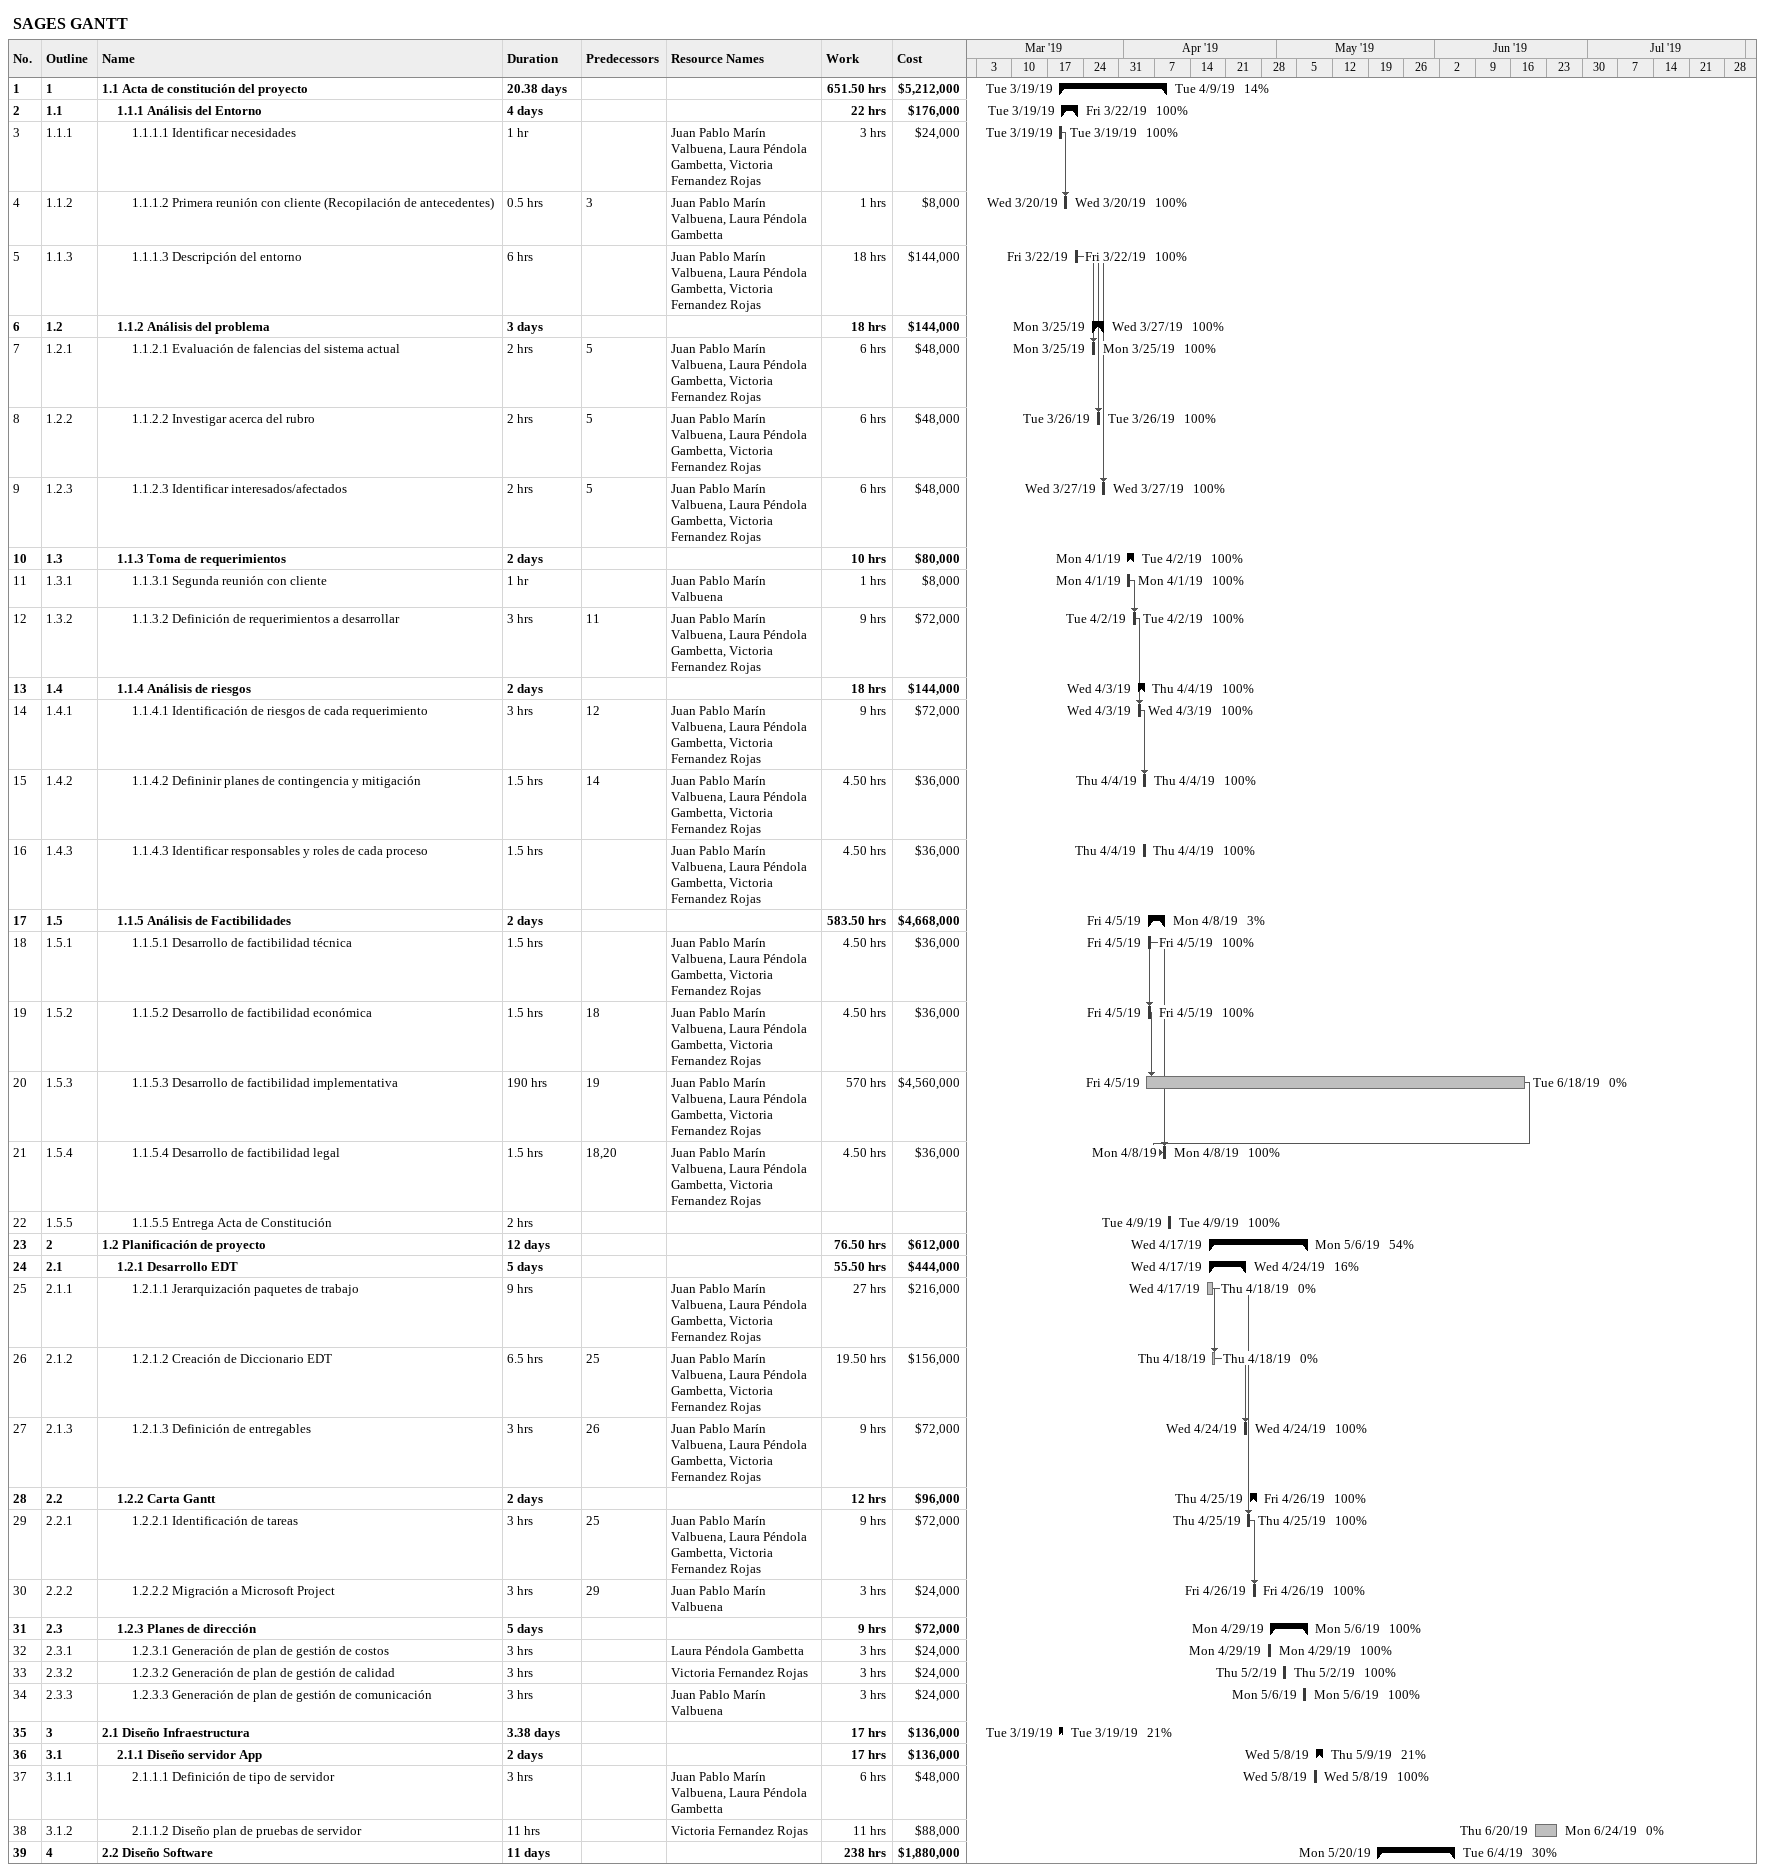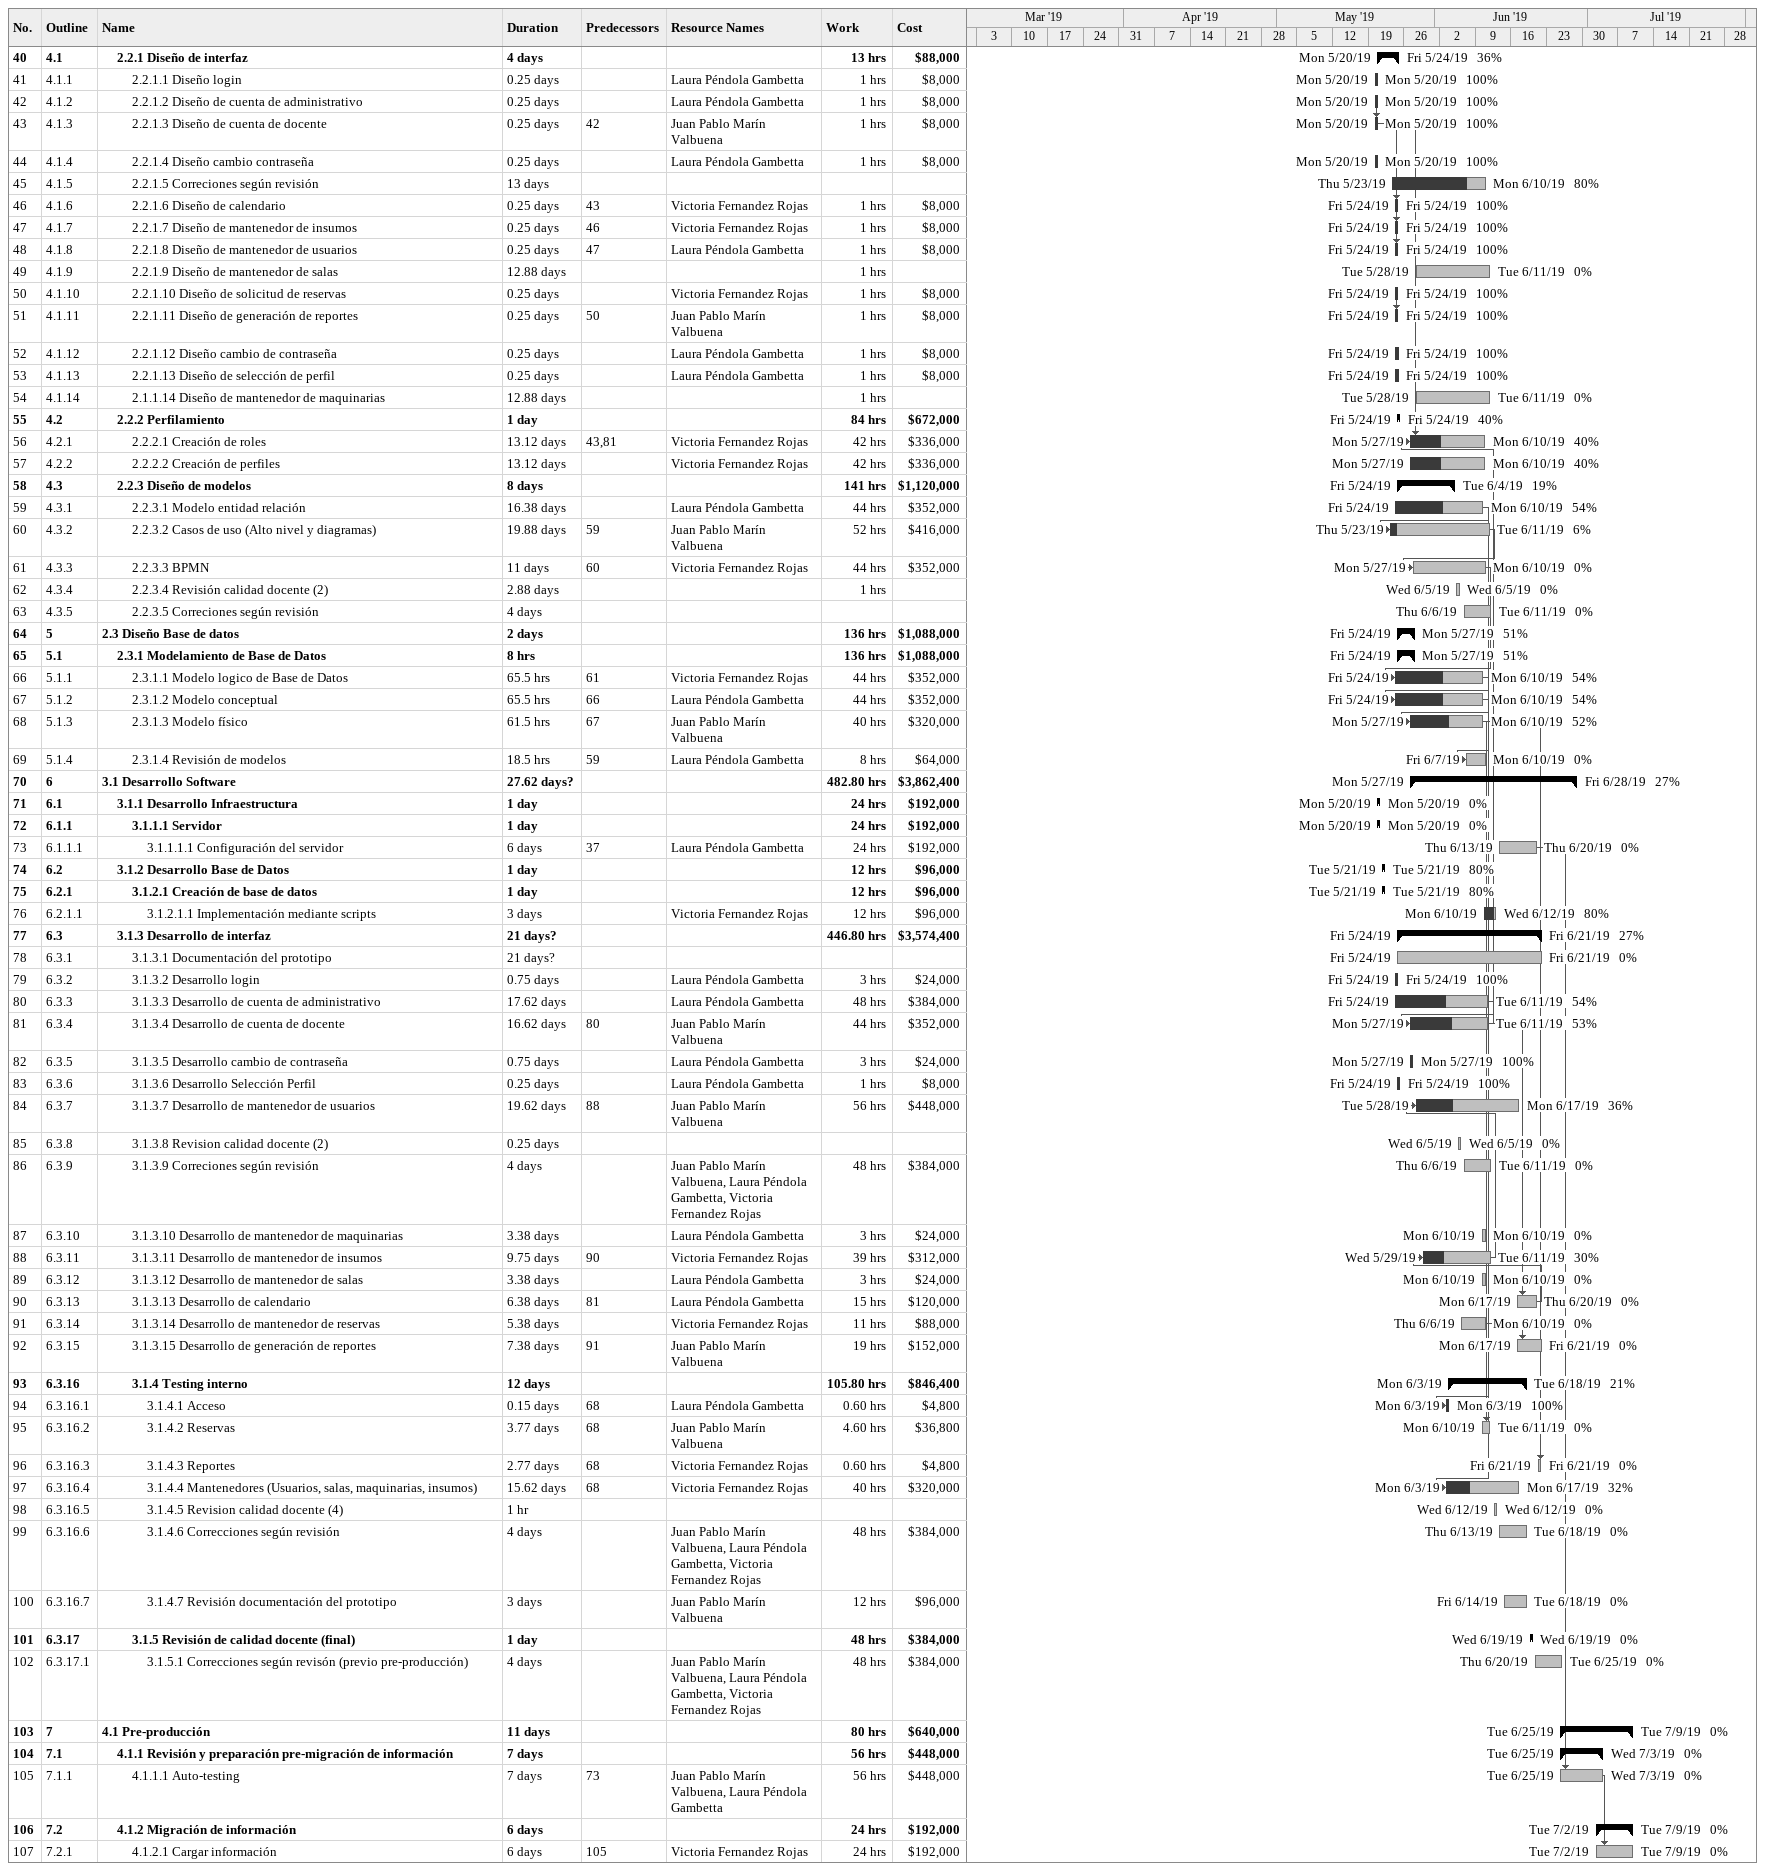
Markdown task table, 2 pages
SAGES GANTT

| ID | WBS | Task | Duration | Start | Finish | Predecessors | Resources | % complete | Work (h) | Cost ($) |
|---|---|---|---|---|---|---|---|---|---|---|
| 1 | 1 | **1.1 Acta de constitución del proyecto** | 20.38d | 2019-03-19 | 2019-04-09 |  |  | 14 | 651.50 | 5212000 |
| 2 | 1.1 | **1.1.1 Análisis del Entorno** | 4d | 2019-03-19 | 2019-03-22 |  |  | 100 | 22 | 176000 |
| 3 | 1.1.1 | 1.1.1.1 Identificar necesidades | 1h | 2019-03-19 | 2019-03-19 |  | Juan Pablo Marín Valbuena, Laura Péndola Gambetta, Victoria Fernandez Rojas | 100 | 3 | 24000 |
| 4 | 1.1.2 | 1.1.1.2 Primera reunión con cliente (Recopilación de antecedentes) | 0.5h | 2019-03-20 | 2019-03-20 | 3 | Juan Pablo Marín Valbuena, Laura Péndola Gambetta | 100 | 1 | 8000 |
| 5 | 1.1.3 | 1.1.1.3 Descripción del entorno | 6h | 2019-03-22 | 2019-03-22 |  | Juan Pablo Marín Valbuena, Laura Péndola Gambetta, Victoria Fernandez Rojas | 100 | 18 | 144000 |
| 6 | 1.2 | **1.1.2 Análisis del problema** | 3d | 2019-03-25 | 2019-03-27 |  |  | 100 | 18 | 144000 |
| 7 | 1.2.1 | 1.1.2.1 Evaluación de falencias del sistema actual | 2h | 2019-03-25 | 2019-03-25 | 5 | Juan Pablo Marín Valbuena, Laura Péndola Gambetta, Victoria Fernandez Rojas | 100 | 6 | 48000 |
| 8 | 1.2.2 | 1.1.2.2 Investigar acerca del rubro | 2h | 2019-03-26 | 2019-03-26 | 5 | Juan Pablo Marín Valbuena, Laura Péndola Gambetta, Victoria Fernandez Rojas | 100 | 6 | 48000 |
| 9 | 1.2.3 | 1.1.2.3 Identificar interesados/afectados | 2h | 2019-03-27 | 2019-03-27 | 5 | Juan Pablo Marín Valbuena, Laura Péndola Gambetta, Victoria Fernandez Rojas | 100 | 6 | 48000 |
| 10 | 1.3 | **1.1.3 Toma de requerimientos** | 2d | 2019-04-01 | 2019-04-02 |  |  | 100 | 10 | 80000 |
| 11 | 1.3.1 | 1.1.3.1 Segunda reunión con cliente | 1h | 2019-04-01 | 2019-04-01 |  | Juan Pablo Marín Valbuena | 100 | 1 | 8000 |
| 12 | 1.3.2 | 1.1.3.2 Definición de requerimientos a desarrollar | 3h | 2019-04-02 | 2019-04-02 | 11 | Juan Pablo Marín Valbuena, Laura Péndola Gambetta, Victoria Fernandez Rojas | 100 | 9 | 72000 |
| 13 | 1.4 | **1.1.4 Análisis de riesgos** | 2d | 2019-04-03 | 2019-04-04 |  |  | 100 | 18 | 144000 |
| 14 | 1.4.1 | 1.1.4.1 Identificación de riesgos de cada requerimiento | 3h | 2019-04-03 | 2019-04-03 | 12 | Juan Pablo Marín Valbuena, Laura Péndola Gambetta, Victoria Fernandez Rojas | 100 | 9 | 72000 |
| 15 | 1.4.2 | 1.1.4.2 Defininir planes de contingencia y mitigación | 1.5h | 2019-04-04 | 2019-04-04 | 14 | Juan Pablo Marín Valbuena, Laura Péndola Gambetta, Victoria Fernandez Rojas | 100 | 4.50 | 36000 |
| 16 | 1.4.3 | 1.1.4.3 Identificar responsables y roles de cada proceso | 1.5h | 2019-04-04 | 2019-04-04 |  | Juan Pablo Marín Valbuena, Laura Péndola Gambetta, Victoria Fernandez Rojas | 100 | 4.50 | 36000 |
| 17 | 1.5 | **1.1.5 Análisis de Factibilidades** | 2d | 2019-04-05 | 2019-04-08 |  |  | 3 | 583.50 | 4668000 |
| 18 | 1.5.1 | 1.1.5.1 Desarrollo de factibilidad técnica | 1.5h | 2019-04-05 | 2019-04-05 |  | Juan Pablo Marín Valbuena, Laura Péndola Gambetta, Victoria Fernandez Rojas | 100 | 4.50 | 36000 |
| 19 | 1.5.2 | 1.1.5.2 Desarrollo de factibilidad económica | 1.5h | 2019-04-05 | 2019-04-05 | 18 | Juan Pablo Marín Valbuena, Laura Péndola Gambetta, Victoria Fernandez Rojas | 100 | 4.50 | 36000 |
| 20 | 1.5.3 | 1.1.5.3 Desarrollo de factibilidad implementativa | 190h | 2019-04-05 | 2019-06-18 | 19 | Juan Pablo Marín Valbuena, Laura Péndola Gambetta, Victoria Fernandez Rojas | 0 | 570 | 4560000 |
| 21 | 1.5.4 | 1.1.5.4 Desarrollo de factibilidad legal | 1.5h | 2019-04-08 | 2019-04-08 | 18, 20 | Juan Pablo Marín Valbuena, Laura Péndola Gambetta, Victoria Fernandez Rojas | 100 | 4.50 | 36000 |
| 22 | 1.5.5 | 1.1.5.5 Entrega Acta de Constitución | 2h | 2019-04-09 | 2019-04-09 |  |  | 100 |  |  |
| 23 | 2 | **1.2 Planificación de proyecto** | 12d | 2019-04-17 | 2019-05-06 |  |  | 54 | 76.50 | 612000 |
| 24 | 2.1 | **1.2.1 Desarrollo EDT** | 5d | 2019-04-17 | 2019-04-24 |  |  | 16 | 55.50 | 444000 |
| 25 | 2.1.1 | 1.2.1.1 Jerarquización paquetes de trabajo | 9h | 2019-04-17 | 2019-04-18 |  | Juan Pablo Marín Valbuena, Laura Péndola Gambetta, Victoria Fernandez Rojas | 0 | 27 | 216000 |
| 26 | 2.1.2 | 1.2.1.2 Creación de Diccionario EDT | 6.5h | 2019-04-18 | 2019-04-18 | 25 | Juan Pablo Marín Valbuena, Laura Péndola Gambetta, Victoria Fernandez Rojas | 0 | 19.50 | 156000 |
| 27 | 2.1.3 | 1.2.1.3 Definición de entregables | 3h | 2019-04-24 | 2019-04-24 | 26 | Juan Pablo Marín Valbuena, Laura Péndola Gambetta, Victoria Fernandez Rojas | 100 | 9 | 72000 |
| 28 | 2.2 | **1.2.2 Carta Gantt** | 2d | 2019-04-25 | 2019-04-26 |  |  | 100 | 12 | 96000 |
| 29 | 2.2.1 | 1.2.2.1 Identificación de tareas | 3h | 2019-04-25 | 2019-04-25 | 25 | Juan Pablo Marín Valbuena, Laura Péndola Gambetta, Victoria Fernandez Rojas | 100 | 9 | 72000 |
| 30 | 2.2.2 | 1.2.2.2 Migración a Microsoft Project | 3h | 2019-04-26 | 2019-04-26 | 29 | Juan Pablo Marín Valbuena | 100 | 3 | 24000 |
| 31 | 2.3 | **1.2.3 Planes de dirección** | 5d | 2019-04-29 | 2019-05-06 |  |  | 100 | 9 | 72000 |
| 32 | 2.3.1 | 1.2.3.1 Generación de plan de gestión de costos | 3h | 2019-04-29 | 2019-04-29 |  | Laura Péndola Gambetta | 100 | 3 | 24000 |
| 33 | 2.3.2 | 1.2.3.2 Generación de plan de gestión de calidad | 3h | 2019-05-02 | 2019-05-02 |  | Victoria Fernandez Rojas | 100 | 3 | 24000 |
| 34 | 2.3.3 | 1.2.3.3 Generación de plan de gestión de comunicación | 3h | 2019-05-06 | 2019-05-06 |  | Juan Pablo Marín Valbuena | 100 | 3 | 24000 |
| 35 | 3 | **2.1 Diseño Infraestructura** | 3.38d | 2019-03-19 | 2019-03-19 |  |  | 21 | 17 | 136000 |
| 36 | 3.1 | **2.1.1 Diseño servidor App** | 2d | 2019-05-08 | 2019-05-09 |  |  | 21 | 17 | 136000 |
| 37 | 3.1.1 | 2.1.1.1 Definición de tipo de servidor | 3h | 2019-05-08 | 2019-05-08 |  | Juan Pablo Marín Valbuena, Laura Péndola Gambetta | 100 | 6 | 48000 |
| 38 | 3.1.2 | 2.1.1.2 Diseño plan de pruebas de servidor | 11h | 2019-06-20 | 2019-06-24 |  | Victoria Fernandez Rojas | 0 | 11 | 88000 |
| 39 | 4 | **2.2 Diseño Software** | 11d | 2019-05-20 | 2019-06-04 |  |  | 30 | 238 | 1880000 |
| 40 | 4.1 | **2.2.1 Diseño de interfaz** | 4d | 2019-05-20 | 2019-05-24 |  |  | 36 | 13 | 88000 |
| 41 | 4.1.1 | 2.2.1.1 Diseño login | 0.25d | 2019-05-20 | 2019-05-20 |  | Laura Péndola Gambetta | 100 | 1 | 8000 |
| 42 | 4.1.2 | 2.2.1.2 Diseño de cuenta de administrativo | 0.25d | 2019-05-20 | 2019-05-20 |  | Laura Péndola Gambetta | 100 | 1 | 8000 |
| 43 | 4.1.3 | 2.2.1.3 Diseño de cuenta de docente | 0.25d | 2019-05-20 | 2019-05-20 | 42 | Juan Pablo Marín Valbuena | 100 | 1 | 8000 |
| 44 | 4.1.4 | 2.2.1.4 Diseño cambio contraseña | 0.25d | 2019-05-20 | 2019-05-20 |  | Laura Péndola Gambetta | 100 | 1 | 8000 |
| 45 | 4.1.5 | 2.2.1.5 Correciones según revisión | 13d | 2019-05-23 | 2019-06-10 |  |  | 80 |  |  |
| 46 | 4.1.6 | 2.2.1.6 Diseño de calendario | 0.25d | 2019-05-24 | 2019-05-24 | 43 | Victoria Fernandez Rojas | 100 | 1 | 8000 |
| 47 | 4.1.7 | 2.2.1.7 Diseño de mantenedor de insumos | 0.25d | 2019-05-24 | 2019-05-24 | 46 | Victoria Fernandez Rojas | 100 | 1 | 8000 |
| 48 | 4.1.8 | 2.2.1.8 Diseño de mantenedor de usuarios | 0.25d | 2019-05-24 | 2019-05-24 | 47 | Laura Péndola Gambetta | 100 | 1 | 8000 |
| 49 | 4.1.9 | 2.2.1.9 Diseño de mantenedor de salas | 12.88d | 2019-05-28 | 2019-06-11 |  |  | 0 | 1 |  |
| 50 | 4.1.10 | 2.2.1.10 Diseño de solicitud de reservas | 0.25d | 2019-05-24 | 2019-05-24 |  | Victoria Fernandez Rojas | 100 | 1 | 8000 |
| 51 | 4.1.11 | 2.2.1.11 Diseño de generación de reportes | 0.25d | 2019-05-24 | 2019-05-24 | 50 | Juan Pablo Marín Valbuena | 100 | 1 | 8000 |
| 52 | 4.1.12 | 2.2.1.12 Diseño cambio de contraseña | 0.25d | 2019-05-24 | 2019-05-24 |  | Laura Péndola Gambetta | 100 | 1 | 8000 |
| 53 | 4.1.13 | 2.2.1.13 Diseño de selección de perfil | 0.25d | 2019-05-24 | 2019-05-24 |  | Laura Péndola Gambetta | 100 | 1 | 8000 |
| 54 | 4.1.14 | 2.1.1.14 Diseño de mantenedor de maquinarias | 12.88d | 2019-05-28 | 2019-06-11 |  |  | 0 | 1 |  |
| 55 | 4.2 | **2.2.2 Perfilamiento** | 1d | 2019-05-24 | 2019-05-24 |  |  | 40 | 84 | 672000 |
| 56 | 4.2.1 | 2.2.2.1 Creación de roles | 13.12d | 2019-05-27 | 2019-06-10 | 43, 81 | Victoria Fernandez Rojas | 40 | 42 | 336000 |
| 57 | 4.2.2 | 2.2.2.2 Creación de perfiles | 13.12d | 2019-05-27 | 2019-06-10 |  | Victoria Fernandez Rojas | 40 | 42 | 336000 |
| 58 | 4.3 | **2.2.3 Diseño de modelos** | 8d | 2019-05-24 | 2019-06-04 |  |  | 19 | 141 | 1120000 |
| 59 | 4.3.1 | 2.2.3.1 Modelo entidad relación | 16.38d | 2019-05-24 | 2019-06-10 |  | Laura Péndola Gambetta | 54 | 44 | 352000 |
| 60 | 4.3.2 | 2.2.3.2 Casos de uso (Alto nivel y diagramas) | 19.88d | 2019-05-23 | 2019-06-11 | 59 | Juan Pablo Marín Valbuena | 6 | 52 | 416000 |
| 61 | 4.3.3 | 2.2.3.3 BPMN | 11d | 2019-05-27 | 2019-06-10 | 60 | Victoria Fernandez Rojas | 0 | 44 | 352000 |
| 62 | 4.3.4 | 2.2.3.4 Revisión calidad docente (2) | 2.88d | 2019-06-05 | 2019-06-05 |  |  | 0 | 1 |  |
| 63 | 4.3.5 | 2.2.3.5 Correciones según revisión | 4d | 2019-06-06 | 2019-06-11 |  |  | 0 |  |  |
| 64 | 5 | **2.3 Diseño Base de datos** | 2d | 2019-05-24 | 2019-05-27 |  |  | 51 | 136 | 1088000 |
| 65 | 5.1 | **2.3.1 Modelamiento de Base de Datos** | 8h | 2019-05-24 | 2019-05-27 |  |  | 51 | 136 | 1088000 |
| 66 | 5.1.1 | 2.3.1.1 Modelo logico de Base de Datos | 65.5h | 2019-05-24 | 2019-06-10 | 61 | Victoria Fernandez Rojas | 54 | 44 | 352000 |
| 67 | 5.1.2 | 2.3.1.2 Modelo conceptual | 65.5h | 2019-05-24 | 2019-06-10 | 66 | Laura Péndola Gambetta | 54 | 44 | 352000 |
| 68 | 5.1.3 | 2.3.1.3 Modelo físico | 61.5h | 2019-05-27 | 2019-06-10 | 67 | Juan Pablo Marín Valbuena | 52 | 40 | 320000 |
| 69 | 5.1.4 | 2.3.1.4 Revisión de modelos | 18.5h | 2019-06-07 | 2019-06-10 | 59 | Laura Péndola Gambetta | 0 | 8 | 64000 |
| 70 | 6 | **3.1 Desarrollo Software** | 27.62d? | 2019-05-27 | 2019-06-28 |  |  | 27 | 482.80 | 3862400 |
| 71 | 6.1 | **3.1.1 Desarrollo Infraestructura** | 1d | 2019-05-20 | 2019-05-20 |  |  | 0 | 24 | 192000 |
| 72 | 6.1.1 | **3.1.1.1 Servidor** | 1d | 2019-05-20 | 2019-05-20 |  |  | 0 | 24 | 192000 |
| 73 | 6.1.1.1 | 3.1.1.1.1 Configuración del servidor | 6d | 2019-06-13 | 2019-06-20 | 37 | Laura Péndola Gambetta | 0 | 24 | 192000 |
| 74 | 6.2 | **3.1.2 Desarrollo Base de Datos** | 1d | 2019-05-21 | 2019-05-21 |  |  | 80 | 12 | 96000 |
| 75 | 6.2.1 | **3.1.2.1 Creación de base de datos** | 1d | 2019-05-21 | 2019-05-21 |  |  | 80 | 12 | 96000 |
| 76 | 6.2.1.1 | 3.1.2.1.1 Implementación mediante scripts | 3d | 2019-06-10 | 2019-06-12 |  | Victoria Fernandez Rojas | 80 | 12 | 96000 |
| 77 | 6.3 | **3.1.3 Desarrollo de interfaz** | 21d? | 2019-05-24 | 2019-06-21 |  |  | 27 | 446.80 | 3574400 |
| 78 | 6.3.1 | 3.1.3.1 Documentación del prototipo | 21d? | 2019-05-24 | 2019-06-21 |  |  | 0 |  |  |
| 79 | 6.3.2 | 3.1.3.2 Desarrollo login | 0.75d | 2019-05-24 | 2019-05-24 |  | Laura Péndola Gambetta | 100 | 3 | 24000 |
| 80 | 6.3.3 | 3.1.3.3 Desarrollo de cuenta de administrativo | 17.62d | 2019-05-24 | 2019-06-11 |  | Laura Péndola Gambetta | 54 | 48 | 384000 |
| 81 | 6.3.4 | 3.1.3.4 Desarrollo de cuenta de docente | 16.62d | 2019-05-27 | 2019-06-11 | 80 | Juan Pablo Marín Valbuena | 53 | 44 | 352000 |
| 82 | 6.3.5 | 3.1.3.5 Desarrollo cambio de contraseña | 0.75d | 2019-05-27 | 2019-05-27 |  | Laura Péndola Gambetta | 100 | 3 | 24000 |
| 83 | 6.3.6 | 3.1.3.6 Desarrollo Selección Perfil | 0.25d | 2019-05-24 | 2019-05-24 |  | Laura Péndola Gambetta | 100 | 1 | 8000 |
| 84 | 6.3.7 | 3.1.3.7 Desarrollo de mantenedor de usuarios | 19.62d | 2019-05-28 | 2019-06-17 | 88 | Juan Pablo Marín Valbuena | 36 | 56 | 448000 |
| 85 | 6.3.8 | 3.1.3.8 Revision calidad docente (2) | 0.25d | 2019-06-05 | 2019-06-05 |  |  | 0 |  |  |
| 86 | 6.3.9 | 3.1.3.9 Correciones según revisión | 4d | 2019-06-06 | 2019-06-11 |  | Juan Pablo Marín Valbuena, Laura Péndola Gambetta, Victoria Fernandez Rojas | 0 | 48 | 384000 |
| 87 | 6.3.10 | 3.1.3.10 Desarrollo de mantenedor de maquinarias | 3.38d | 2019-06-10 | 2019-06-10 |  | Laura Péndola Gambetta | 0 | 3 | 24000 |
| 88 | 6.3.11 | 3.1.3.11 Desarrollo de mantenedor de insumos | 9.75d | 2019-05-29 | 2019-06-11 | 90 | Victoria Fernandez Rojas | 30 | 39 | 312000 |
| 89 | 6.3.12 | 3.1.3.12 Desarrollo de mantenedor de salas | 3.38d | 2019-06-10 | 2019-06-10 |  | Laura Péndola Gambetta | 0 | 3 | 24000 |
| 90 | 6.3.13 | 3.1.3.13 Desarrollo de calendario | 6.38d | 2019-06-17 | 2019-06-20 | 81 | Laura Péndola Gambetta | 0 | 15 | 120000 |
| 91 | 6.3.14 | 3.1.3.14 Desarrollo de mantenedor de reservas | 5.38d | 2019-06-06 | 2019-06-10 |  | Victoria Fernandez Rojas | 0 | 11 | 88000 |
| 92 | 6.3.15 | 3.1.3.15 Desarrollo de generación de reportes | 7.38d | 2019-06-17 | 2019-06-21 | 91 | Juan Pablo Marín Valbuena | 0 | 19 | 152000 |
| 93 | 6.3.16 | **3.1.4 Testing interno** | 12d | 2019-06-03 | 2019-06-18 |  |  | 21 | 105.80 | 846400 |
| 94 | 6.3.16.1 | 3.1.4.1 Acceso | 0.15d | 2019-06-03 | 2019-06-03 | 68 | Laura Péndola Gambetta | 100 | 0.60 | 4800 |
| 95 | 6.3.16.2 | 3.1.4.2 Reservas | 3.77d | 2019-06-10 | 2019-06-11 | 68 | Juan Pablo Marín Valbuena | 0 | 4.60 | 36800 |
| 96 | 6.3.16.3 | 3.1.4.3 Reportes | 2.77d | 2019-06-21 | 2019-06-21 | 68 | Victoria Fernandez Rojas | 0 | 0.60 | 4800 |
| 97 | 6.3.16.4 | 3.1.4.4 Mantenedores (Usuarios, salas, maquinarias, insumos) | 15.62d | 2019-06-03 | 2019-06-17 | 68 | Victoria Fernandez Rojas | 32 | 40 | 320000 |
| 98 | 6.3.16.5 | 3.1.4.5 Revision calidad docente (4) | 1h | 2019-06-12 | 2019-06-12 |  |  | 0 |  |  |
| 99 | 6.3.16.6 | 3.1.4.6 Correcciones según revisión | 4d | 2019-06-13 | 2019-06-18 |  | Juan Pablo Marín Valbuena, Laura Péndola Gambetta, Victoria Fernandez Rojas | 0 | 48 | 384000 |
| 100 | 6.3.16.7 | 3.1.4.7 Revisión documentación del prototipo | 3d | 2019-06-14 | 2019-06-18 |  | Juan Pablo Marín Valbuena | 0 | 12 | 96000 |
| 101 | 6.3.17 | **3.1.5 Revisión de calidad docente (final)** | 1d | 2019-06-19 | 2019-06-19 |  |  | 0 | 48 | 384000 |
| 102 | 6.3.17.1 | 3.1.5.1 Correcciones según revisón (previo pre-producción) | 4d | 2019-06-20 | 2019-06-25 |  | Juan Pablo Marín Valbuena, Laura Péndola Gambetta, Victoria Fernandez Rojas | 0 | 48 | 384000 |
| 103 | 7 | **4.1 Pre-producción** | 11d | 2019-06-25 | 2019-07-09 |  |  | 0 | 80 | 640000 |
| 104 | 7.1 | **4.1.1 Revisión y preparación pre-migración de información** | 7d | 2019-06-25 | 2019-07-03 |  |  | 0 | 56 | 448000 |
| 105 | 7.1.1 | 4.1.1.1 Auto-testing | 7d | 2019-06-25 | 2019-07-03 | 73 | Juan Pablo Marín Valbuena, Laura Péndola Gambetta | 0 | 56 | 448000 |
| 106 | 7.2 | **4.1.2 Migración de información** | 6d | 2019-07-02 | 2019-07-09 |  |  | 0 | 24 | 192000 |
| 107 | 7.2.1 | 4.1.2.1 Cargar información | 6d | 2019-07-02 | 2019-07-09 | 105 | Victoria Fernandez Rojas | 0 | 24 | 192000 |
